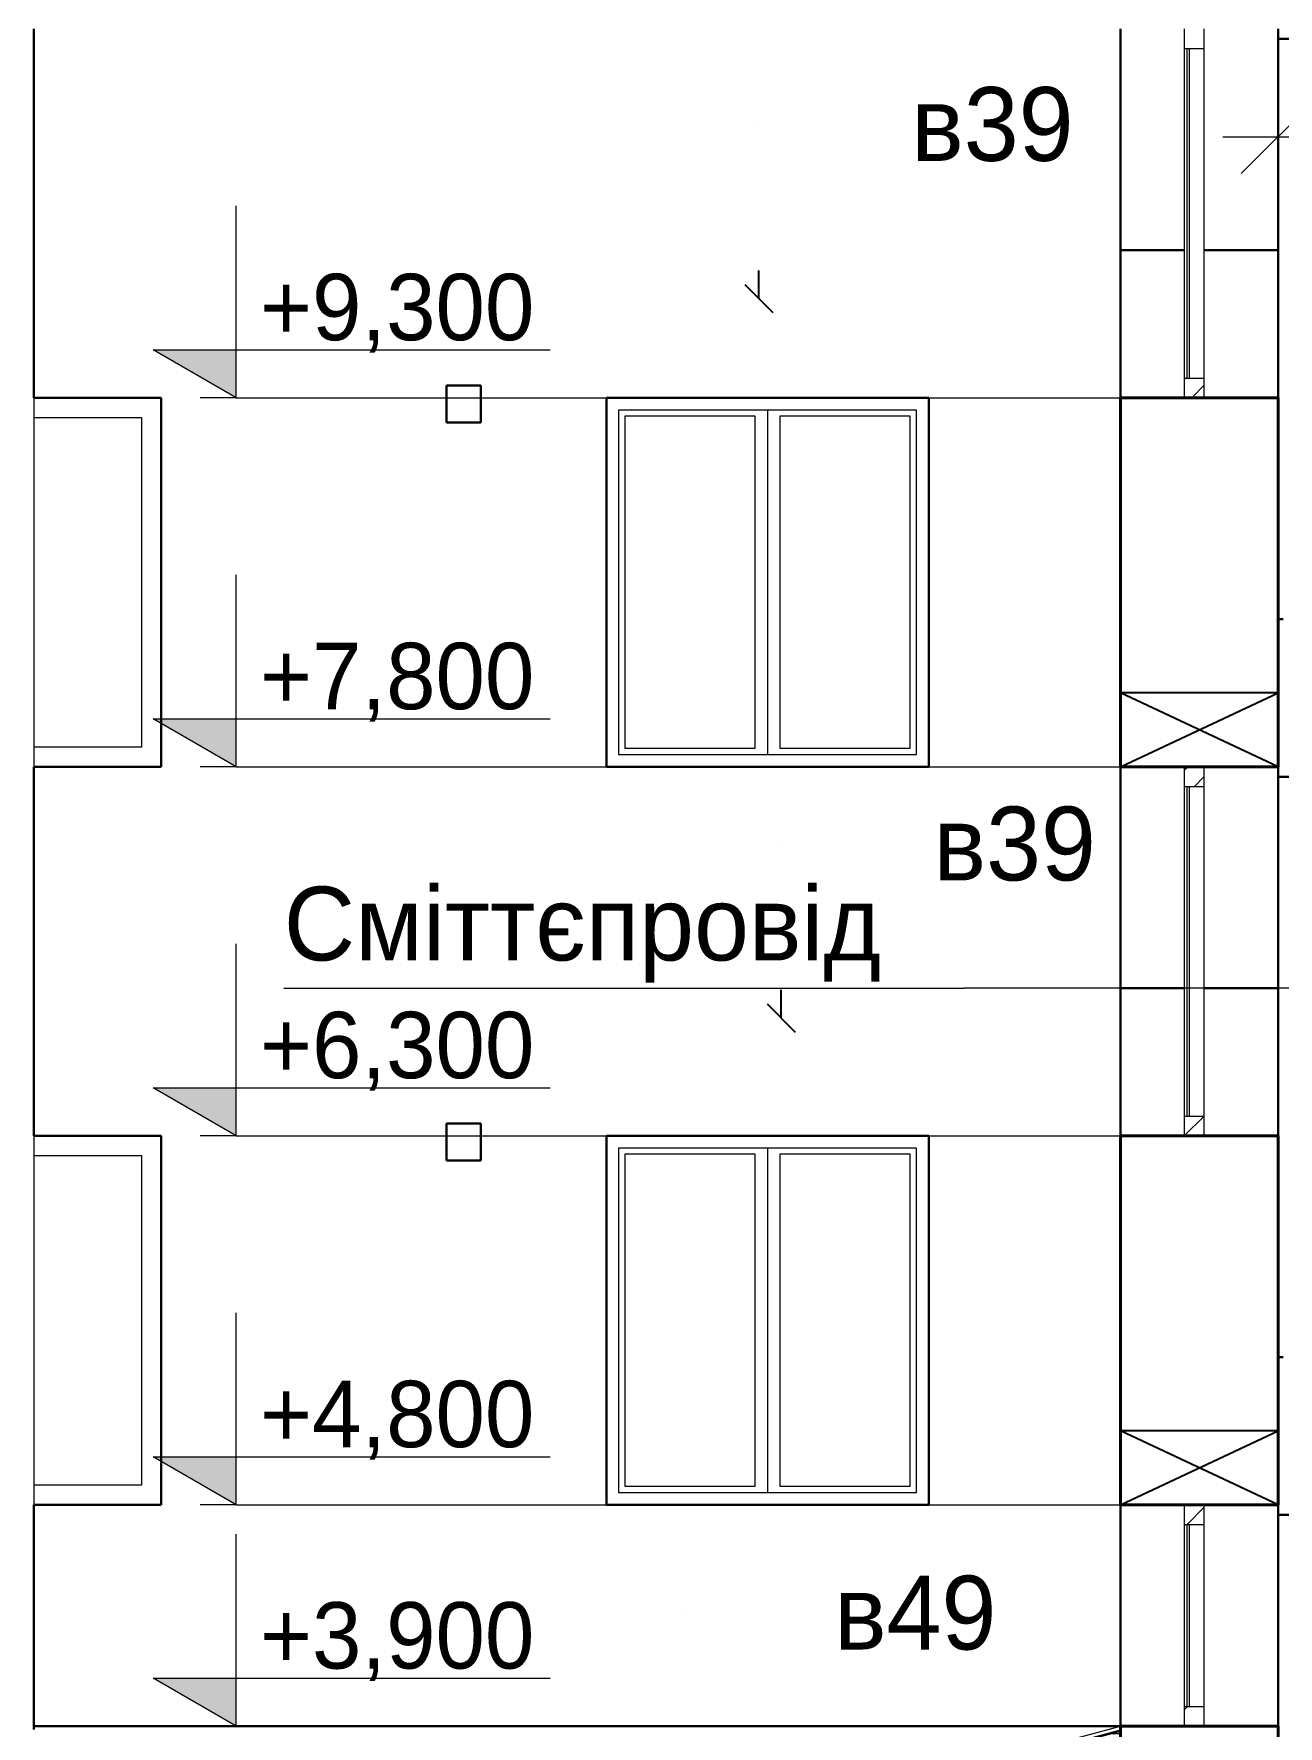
# Model space of a CAD drawing. Extents: x -464571 to -430223, y -12741 to 36790.
# Drawn here: x -464495 to -459439, y 3900 to 10780 of the extents above; entities that cross this region are included whole.
import ezdxf
from ezdxf.enums import TextEntityAlignment as Align

# ---------------------------------------------------------------- set-up
doc = ezdxf.new("R2010")
doc.units = 0
doc.header["$MEASUREMENT"] = 0
doc.linetypes.add('Крупный пунктир', pattern=[14062.5, 0, -14062.5])
for name, color, linetype, lineweight in [('01 Виноски_Ном_пера__19', 255, 'Continuous', 0), ('0_Ном_пера__120', 7, 'Continuous', 13), ('Двери ArchiCAD_Ном_пера__41', 7, 'Continuous', 30), ('Интерьер- Перегородка_Ном_пера__41', 7, 'Continuous', 30), ('Интерьер- Перегородка_Ном_пера__47', 7, 'Continuous', 25), ('Интерьер- Перегородка_Ном_пера__61', 7, 'Continuous', 40), ('Кладочні розміри_Ном_пера__1', 7, 'Continuous', 13), ('Кладочні розміри_Ном_пера__120', 7, 'Continuous', 13), ('Кладочні розміри_Ном_пера__21', 7, 'Continuous', 20), ('Крыши_Ном_пера__1', 7, 'Continuous', 13), ('Крыши_Ном_пера__10', 134, 'Continuous', 18), ('Крыши_Ном_пера__100', 2, 'Continuous', 13), ('Крыши_Ном_пера__120', 7, 'Continuous', 13), ('Крыши_Ном_пера__21', 7, 'Continuous', 20), ('Окна ArchiCAD_Ном_пера__1', 7, 'Continuous', 13), ('Окна ArchiCAD_Ном_пера__11', 171, 'Continuous', 18), ('Окна ArchiCAD_Ном_пера__120', 7, 'Continuous', 13), ('Окна ArchiCAD_Ном_пера__41', 7, 'Continuous', 30)]:
    doc.layers.add(name, color=color, linetype=linetype, lineweight=lineweight)
for name, color, linetype, lineweight, true_color in [('01 Виноски_Ном_пера__3', 7, 'Continuous', 18, 0xdd5800), ('0_Ном_пера__98', 7, 'Continuous', 13, 0x001f3e), ('Окна ArchiCAD_Ном_пера__91', 171, 'Continuous', 13, 0xaaaaff)]:
    doc.layers.add(name, color=color, linetype=linetype, lineweight=lineweight, true_color=true_color)
for name, color, linetype in [('Двери ArchiCAD', 7, 'Continuous'), ('Интерьер- Перегородка', 7, 'Continuous'), ('Кладочні розміри', 7, 'Continuous'), ('Крыши', 7, 'Continuous'), ('Окна ArchiCAD', 7, 'Continuous')]:
    doc.layers.add(name, color=color, linetype=linetype)
doc.styles.add('СГЕНЕРИР_СТИЛЬ_1', font='GOTHIC.TTF')
doc.styles.add('СГЕНЕРИР_СТИЛЬ_2', font='GOTHIC.TTF')
doc.styles.add('СГЕНЕРИР_СТИЛЬ_3', font='GOTHIC.TTF')
doc.styles.add('СГЕНЕРИР_СТИЛЬ_4', font='')
doc.styles.get('СГЕНЕРИР_СТИЛЬ_4').set_extended_font_data('Arial Unicode MS Кириллический')
doc.dimstyles.new('СГЕНЕРИР_СТИЛЬ__1', dxfattribs={"dimtxt": 0.18, "dimasz": 114, "dimexe": 0.18, "dimexo": 0.0625, "dimgap": 0.09, "dimtad": 0, "dimtih": 1, "dimtoh": 1, "dimdec": 4, "dimzin": 0, "dimdsep": 46, "dimcen": 0.09, "dimadec": 0, "dimazin": 0, "dimtfac": 1, "dimtdec": 4, "dimtmove": 0, "dimatfit": 3, "dimldrblk": 'ARROWHEAD_6', "dimfxl": 0, "dimtolj": 1, "dimtzin": 0, "dimarcsym": 0})
doc.dimstyles.new('СГЕНЕРИР_СТИЛЬ__2', dxfattribs={"dimtxt": 269.999993, "dimasz": 285, "dimexe": 0.18, "dimexo": 0, "dimgap": 0.09, "dimtad": 1, "dimtih": 1, "dimtoh": 1, "dimdec": 0, "dimzin": 0, "dimdsep": 46, "dimtxsty": 'СГЕНЕРИР_СТИЛЬ_4', "dimblk": 'ARROWHEAD_6', "dimblk1": 'ARROWHEAD_6', "dimblk2": 'ARROWHEAD_6', "dimcen": 0.09, "dimclrd": 256, "dimclre": 256, "dimclrt": 256, "dimadec": 0, "dimazin": 0, "dimtfac": 1, "dimtdec": 4, "dimtmove": 0, "dimatfit": 3, "dimfxl": 0, "dimtolj": 1, "dimtzin": 0, "dimarcsym": 0})
pattern_1 = [(45, (-133390.85, 0), (-265.16504, 265.16504), []), (45, (-133443.9, 53.03), (-265.16504, 265.16504), []), (45, (-133496.92, 106.07), (-265.16504, 265.16504), [])]

# ---------------------------------------------------------------- blocks, each defined once
blk = doc.blocks.new('Элемент разреза_22', base_point=(-133390.9, 0))
at = {"layer": 'Окна ArchiCAD_Ном_пера__1', "linetype": 'Continuous'}
for p, q in [((-464495.4, 6300), (-464495.4, 6220)), ((-464495.4, 6220), (-464495.4, 4880)), ((-464495.4, 6220), (-464058.4, 6220)), ((-464058.4, 6220), (-464058.4, 4880)), ((-464058.4, 4880), (-464495.4, 4880)), ((-464495.4, 4880), (-464495.4, 4800))]:
    blk.add_line(p, q, dxfattribs=at)
at = {"layer": 'Окна ArchiCAD_Ном_пера__41', "linetype": 'Continuous'}
for p, q in [((-463978.4, 6300), (-464495.4, 6300)), ((-463978.4, 4800), (-463978.4, 6300)), ((-464495.4, 4800), (-463978.4, 4800))]:
    blk.add_line(p, q, dxfattribs=at)
blk = doc.blocks.new('Элемент разреза_26', base_point=(-133390.9, 0))
at = {"layer": 'Окна ArchiCAD_Ном_пера__1', "linetype": 'Continuous'}
for p, q in [((-464495.4, 9300), (-464495.4, 9220)), ((-464495.4, 9220), (-464495.4, 7880)), ((-464495.4, 9220), (-464058.4, 9220)), ((-464058.4, 9220), (-464058.4, 7880)), ((-464058.4, 7880), (-464495.4, 7880)), ((-464495.4, 7880), (-464495.4, 7800))]:
    blk.add_line(p, q, dxfattribs=at)
at = {"layer": 'Окна ArchiCAD_Ном_пера__41', "linetype": 'Continuous'}
for p, q in [((-464495.4, 9300), (-463978.4, 9300)), ((-463978.4, 9300), (-463978.4, 7800)), ((-463978.4, 7800), (-464495.4, 7800))]:
    blk.add_line(p, q, dxfattribs=at)
blk = doc.blocks.new('Элемент разреза_35', base_point=(-133390.9, 0))
at = {"layer": 'Окна ArchiCAD_Ном_пера__1', "linetype": 'Continuous'}
for p, q in [((-462118.9, 9250), (-462118.9, 7850)), ((-460908.9, 9250), (-462118.9, 9250)), ((-460908.9, 7850), (-460908.9, 9250)), ((-462118.9, 7850), (-460908.9, 7850))]:
    blk.add_line(p, q, dxfattribs=at)
at = {"layer": 'Окна ArchiCAD_Ном_пера__120', "linetype": 'Continuous'}
for p, q in [((-462093.9, 9225), (-462093.9, 7875)), ((-461563.9, 9225), (-462093.9, 9225)), ((-461563.9, 7875), (-461563.9, 9225)), ((-461513.9, 9250), (-461513.9, 9225)), ((-461513.9, 9225), (-461513.9, 7875)), ((-461463.9, 9225), (-461463.9, 7875)), ((-460933.9, 9225), (-461463.9, 9225)), ((-460933.9, 7875), (-460933.9, 9225)), ((-462093.9, 7875), (-461563.9, 7875)), ((-461513.9, 7875), (-461513.9, 7850)), ((-461463.9, 7875), (-460933.9, 7875))]:
    blk.add_line(p, q, dxfattribs=at)
at = {"layer": 'Окна ArchiCAD_Ном_пера__41', "linetype": 'Continuous'}
for p, q in [((-462168.9, 7800), (-462168.9, 9300)), ((-462168.9, 9300), (-460858.9, 9300)), ((-460858.9, 9300), (-460858.9, 7800)), ((-460858.9, 7800), (-462168.9, 7800))]:
    blk.add_line(p, q, dxfattribs=at)
blk = doc.blocks.new('Элемент разреза_40', base_point=(-133390.9, 0))
at = {"layer": 'Окна ArchiCAD_Ном_пера__1', "linetype": 'Continuous'}
for p, q in [((-462118.9, 6250), (-462118.9, 4850)), ((-460908.9, 6250), (-462118.9, 6250)), ((-460908.9, 4850), (-460908.9, 6250)), ((-462118.9, 4850), (-460908.9, 4850))]:
    blk.add_line(p, q, dxfattribs=at)
at = {"layer": 'Окна ArchiCAD_Ном_пера__120', "linetype": 'Continuous'}
for p, q in [((-461563.9, 6225), (-462093.9, 6225)), ((-462093.9, 6225), (-462093.9, 4875)), ((-461563.9, 4875), (-461563.9, 6225)), ((-461513.9, 6250), (-461513.9, 6225)), ((-461513.9, 6225), (-461513.9, 4875)), ((-461463.9, 6225), (-461463.9, 4875)), ((-460933.9, 6225), (-461463.9, 6225)), ((-460933.9, 4875), (-460933.9, 6225)), ((-462093.9, 4875), (-461563.9, 4875)), ((-461513.9, 4875), (-461513.9, 4850)), ((-461463.9, 4875), (-460933.9, 4875))]:
    blk.add_line(p, q, dxfattribs=at)
at = {"layer": 'Окна ArchiCAD_Ном_пера__41', "linetype": 'Continuous'}
for p, q in [((-462168.9, 6300), (-462168.9, 4800)), ((-460858.9, 6300), (-462168.9, 6300)), ((-460858.9, 4800), (-460858.9, 6300)), ((-462168.9, 4800), (-460858.9, 4800))]:
    blk.add_line(p, q, dxfattribs=at)
blk = doc.blocks.new('Элемент разреза_44', base_point=(-133390.9, 0))
at = {"layer": 'Интерьер- Перегородка_Ном_пера__41', "linetype": 'Continuous'}
for p, q in [((-464495.4, 12900), (-464495.4, 12300)), ((-464495.4, 10800), (-464495.4, 9900))]:
    blk.add_line(p, q, dxfattribs=at)
blk = doc.blocks.new('Элемент разреза_46', base_point=(-133390.9, 0))
at = {"layer": 'Окна ArchiCAD_Ном_пера__41', "linetype": 'Continuous'}
for p, q in [((-462818.9, 9200), (-462818.9, 9350)), ((-462818.9, 9350), (-462678.9, 9350)), ((-462678.9, 9350), (-462678.9, 9200)), ((-462678.9, 9200), (-462818.9, 9200))]:
    blk.add_line(p, q, dxfattribs=at)
blk = doc.blocks.new('Элемент разреза_47', base_point=(-133390.9, 0))
at = {"layer": 'Интерьер- Перегородка_Ном_пера__41', "linetype": 'Continuous'}
for p, q in [((-464495.4, 9900), (-464495.4, 9300)), ((-464495.4, 7800), (-464495.4, 6900))]:
    blk.add_line(p, q, dxfattribs=at)
blk = doc.blocks.new('Элемент разреза_48', base_point=(-133390.9, 0))
at = {"layer": 'Интерьер- Перегородка_Ном_пера__41', "linetype": 'Continuous'}
for p, q in [((-464495.4, 3900), (-464495.4, 3885.8)), ((-460669.4, 3580), (-460078.9, 3580)), ((-460594.7, 3600), (-460078.9, 3600)), ((-460520.1, 3620), (-460078.9, 3620)), ((-464495.4, 3200.2), (-464495.4, 3020)), ((-464495.4, 3020), (-462168.9, 3020)), ((-464495.4, 3020), (-464495.4, 3000)), ((-462148.9, 3000), (-464495.4, 3000)), ((-464495.4, 3000), (-464495.4, 2980)), ((-464495.4, 2980), (-462168.9, 2980)), ((-464495.4, 2980), (-464495.4, 2700)), ((-461918.9, 3000), (-461938.9, 3000)), ((-461918.9, 2980), (-460078.9, 2980)), ((-464368.4, 2420), (-462168.9, 2420)), ((-461918.9, 2420), (-460078.9, 2420)), ((-462148.9, 2400), (-464368.4, 2400)), ((-464368.4, 2380), (-462168.9, 2380)), ((-460078.9, 2400), (-461938.9, 2400)), ((-461918.9, 2380), (-460078.9, 2380)), ((-460078.9, 1820), (-460078.9, 2100)), ((-464368.4, 1820), (-463088.9, 1820)), ((-463088.9, 1800), (-464368.4, 1800)), ((-462148.9, 1800), (-462168.9, 1800)), ((-460078.9, 1800), (-461938.9, 1800)), ((-461918.9, 1820), (-460078.9, 1820)), ((-464368.4, 1780), (-463088.9, 1780)), ((-461918.9, 1780), (-460078.9, 1780)), ((-460078.9, 1780), (-460078.9, 1220)), ((-464368.4, 1220), (-463088.9, 1220)), ((-463088.9, 1200), (-464368.4, 1200)), ((-464368.4, 1180), (-463088.9, 1180)), ((-462148.9, 1200), (-462168.9, 1200)), ((-460078.9, 1200), (-461938.9, 1200)), ((-461918.9, 1220), (-460078.9, 1220)), ((-461918.9, 1180), (-460078.9, 1180)), ((-460078.9, 1180), (-460078.9, 620)), ((-464495.4, 900), (-464495.4, 620)), ((-464495.4, 620), (-463088.9, 620)), ((-464495.4, 620), (-464495.4, 600)), ((-461918.9, 620), (-460078.9, 620)), ((-463088.9, 600), (-464495.4, 600)), ((-464495.4, 600), (-464495.4, 580)), ((-464495.4, 580), (-463088.9, 580)), ((-464495.4, 580), (-464495.4, 20)), ((-462148.9, 600), (-462168.9, 600)), ((-460078.9, 600), (-461938.9, 600)), ((-461918.9, 580), (-460078.9, 580)), ((-460078.9, 580), (-460078.9, 20)), ((-464495.4, 20), (-463088.9, 20)), ((-464495.4, 20), (-464495.4, 0)), ((-464495.4, 0), (-463088.9, 0)), ((-461918.9, 20), (-460078.9, 20))]:
    blk.add_line(p, q, dxfattribs=at)
blk = doc.blocks.new('Элемент разреза_41', base_point=(-133390.9, 0))
at = {"layer": 'Окна ArchiCAD_Ном_пера__41', "linetype": 'Continuous'}
for p, q in [((-462818.9, 6350), (-462818.9, 6200)), ((-462678.9, 6350), (-462818.9, 6350)), ((-462678.9, 6200), (-462678.9, 6350)), ((-462818.9, 6200), (-462678.9, 6200))]:
    blk.add_line(p, q, dxfattribs=at)
blk = doc.blocks.new('Элемент разреза_42', base_point=(-133390.9, 0))
at = {"layer": 'Интерьер- Перегородка_Ном_пера__41', "linetype": 'Continuous'}
for p, q in [((-464495.4, 6900), (-464495.4, 6300)), ((-464495.4, 4800), (-464495.4, 3900)), ((-460078.9, 3900), (-464495.4, 3900))]:
    blk.add_line(p, q, dxfattribs=at)
blk = doc.blocks.new('Элемент разреза_301', base_point=(-133390.9, 0))
at = {"layer": 'Окна ArchiCAD_Ном_пера__91', "linetype": 'Continuous'}
h = blk.add_hatch(dxfattribs=at)
h.set_pattern_fill('Алюминий', color=256, style=0, pattern_type=2)
h.set_pattern_definition(pattern_1)
h.paths.add_polyline_path([(-459818.9, 4800), (-459818.9, 4720), (-459738.9, 4720), (-459738.9, 4800)], flags=0)
h = blk.add_hatch(dxfattribs=at)
h.set_pattern_fill('Алюминий', color=256, style=0, pattern_type=2)
h.set_pattern_definition(pattern_1)
h.paths.add_polyline_path([(-459818.9, 3980), (-459818.9, 3900), (-459738.9, 3900), (-459738.9, 3980)], flags=0)
at = {"layer": 'Окна ArchiCAD_Ном_пера__1', "linetype": 'Continuous'}
for p, q in [((-459818.9, 3980), (-459818.9, 4720)), ((-459808.9, 4720), (-459798.9, 4720)), ((-459808.9, 3980), (-459808.9, 4720)), ((-459798.9, 3980), (-459798.9, 4720)), ((-459738.9, 3980), (-459738.9, 4720)), ((-459808.9, 3980), (-459798.9, 3980))]:
    blk.add_line(p, q, dxfattribs=at)
at = {"layer": 'Окна ArchiCAD_Ном_пера__11', "linetype": 'Continuous'}
for p, q in [((-459818.9, 4720), (-459818.9, 4800)), ((-459818.9, 4800), (-459738.9, 4800)), ((-459738.9, 4720), (-459738.9, 4800)), ((-459818.9, 4720), (-459738.9, 4720)), ((-459818.9, 3900), (-459818.9, 3980)), ((-459818.9, 3980), (-459738.9, 3980)), ((-459738.9, 3900), (-459738.9, 3980)), ((-459818.9, 3900), (-459738.9, 3900))]:
    blk.add_line(p, q, dxfattribs=at)
blk = doc.blocks.new('Элемент разреза_300', base_point=(-133390.9, 0))
at = {"layer": 'Окна ArchiCAD_Ном_пера__91', "linetype": 'Continuous'}
h = blk.add_hatch(dxfattribs=at)
h.set_pattern_fill('Алюминий', color=256, style=0, pattern_type=2)
h.set_pattern_definition(pattern_1)
h.paths.add_polyline_path([(-459818.9, 10800), (-459818.9, 10720), (-459738.9, 10720), (-459738.9, 10800)], flags=0)
h = blk.add_hatch(dxfattribs=at)
h.set_pattern_fill('Алюминий', color=256, style=0, pattern_type=2)
h.set_pattern_definition(pattern_1)
h.paths.add_polyline_path([(-459818.9, 9380), (-459818.9, 9300), (-459738.9, 9300), (-459738.9, 9380)], flags=0)
at = {"layer": 'Окна ArchiCAD_Ном_пера__1', "linetype": 'Continuous'}
for p, q in [((-459818.9, 9380), (-459818.9, 10720)), ((-459808.9, 10720), (-459798.9, 10720)), ((-459808.9, 9380), (-459808.9, 10720)), ((-459798.9, 9380), (-459798.9, 10720)), ((-459738.9, 9380), (-459738.9, 10720)), ((-459808.9, 9380), (-459798.9, 9380))]:
    blk.add_line(p, q, dxfattribs=at)
at = {"layer": 'Окна ArchiCAD_Ном_пера__11', "linetype": 'Continuous'}
for p, q in [((-459818.9, 10720), (-459818.9, 10800)), ((-459738.9, 10720), (-459738.9, 10800)), ((-459818.9, 10720), (-459738.9, 10720)), ((-459818.9, 9300), (-459818.9, 9380)), ((-459818.9, 9380), (-459738.9, 9380)), ((-459738.9, 9300), (-459738.9, 9380)), ((-459818.9, 9300), (-459738.9, 9300))]:
    blk.add_line(p, q, dxfattribs=at)
at = {"layer": 'Окна ArchiCAD_Ном_пера__41', "linetype": 'Continuous'}
for p, q in [((-460078.9, 9900), (-460078.9, 9300)), ((-459818.9, 9900), (-460078.9, 9900)), ((-459438.9, 9900), (-459738.9, 9900)), ((-459438.9, 9900), (-459438.9, 9300))]:
    blk.add_line(p, q, dxfattribs=at)
blk = doc.blocks.new('ARROWHEAD_6')
at = {"linetype": 'Continuous'}
for p, q in [((-0.5, -0.5), (0.5, 0.5)), ((0, 0), (-1, 0))]:
    blk.add_line(p, q, dxfattribs=at)
blk = doc.blocks.new('Элемент разреза_65', base_point=(-133390.9, 0))
at = {"layer": 'Окна ArchiCAD_Ном_пера__41', "linetype": 'Continuous'}
for p, q in [((-460078.9, 10800), (-460078.9, 9900)), ((-459438.9, 10800), (-459438.9, 9900))]:
    blk.add_line(p, q, dxfattribs=at)
blk = doc.blocks.new('Элемент разреза_179', base_point=(-133390.9, 0))
at = {"layer": 'Окна ArchiCAD_Ном_пера__41', "linetype": 'Continuous'}
for p, q in [((-460078.9, 4800), (-460078.9, 3900)), ((-459438.9, 4800), (-459438.9, 3900))]:
    blk.add_line(p, q, dxfattribs=at)
blk = doc.blocks.new('Элемент разреза_228', base_point=(-133390.9, 0))
at = {"layer": 'Окна ArchiCAD_Ном_пера__41', "linetype": 'Continuous'}
for p, q in [((-460078.9, 7800), (-460078.9, 6900)), ((-459438.9, 7800), (-459438.9, 6900))]:
    blk.add_line(p, q, dxfattribs=at)
blk = doc.blocks.new('Элемент разреза_119', base_point=(-133390.9, 0))
at = {"layer": 'Двери ArchiCAD_Ном_пера__41', "linetype": 'Continuous'}
for p, q in [((-458248.9, 9900), (-458248.9, 8400)), ((-459418.9, 8400), (-459438.9, 8400))]:
    blk.add_line(p, q, dxfattribs=at)
blk = doc.blocks.new('Элемент разреза_120', base_point=(-133390.9, 0))
at = {"layer": 'Двери ArchiCAD_Ном_пера__41', "linetype": 'Continuous'}
for p, q in [((-458248.9, 7759), (-459438.9, 7759)), ((-458248.9, 6900), (-458248.9, 7759))]:
    blk.add_line(p, q, dxfattribs=at)
blk = doc.blocks.new('Элемент разреза_132', base_point=(-133390.9, 0))
at = {"layer": 'Двери ArchiCAD_Ном_пера__41', "linetype": 'Continuous'}
for p, q in [((-458248.9, 6900), (-458248.9, 5400)), ((-459418.9, 5400), (-459438.9, 5400))]:
    blk.add_line(p, q, dxfattribs=at)
blk = doc.blocks.new('Элемент разреза_133', base_point=(-133390.9, 0))
at = {"layer": 'Двери ArchiCAD_Ном_пера__41', "linetype": 'Continuous'}
for p, q in [((-458248.9, 4759), (-459438.9, 4759)), ((-458248.9, 3900), (-458248.9, 4759))]:
    blk.add_line(p, q, dxfattribs=at)
blk = doc.blocks.new('Элемент разреза_123', base_point=(-133390.9, 0))
at = {"layer": 'Двери ArchiCAD_Ном_пера__41', "linetype": 'Continuous'}
for p, q in [((-458248.9, 10759), (-459438.9, 10759)), ((-458248.9, 9900), (-458248.9, 10759))]:
    blk.add_line(p, q, dxfattribs=at)
blk = doc.blocks.new('Элемент разреза_160', base_point=(-133390.9, 0))
at = {"layer": 'Крыши_Ном_пера__1', "linetype": 'Continuous'}
h = blk.add_hatch(dxfattribs=at)
h.set_pattern_fill('Гидроизоляция__гориз__', color=256, style=0, pattern_type=2)
h.set_pattern_definition([(90, (-133390.85, 0), (-150, 0), [])])
h.paths.add_polyline_path([(-460078.9, 3879.3), (-460078.9, 3883.4), (-462086.9, 3345.4), (-462086.9, 3341.3)], flags=0)
h = blk.add_hatch(dxfattribs=at)
h.set_pattern_fill('Фанера', color=256, style=0, pattern_type=2)
h.set_pattern_definition([(0, (-133390.85, 0), (0, 90.000004), [])])
h.paths.add_polyline_path([(-460078.9, 3848.2), (-460078.9, 3879.3), (-462086.9, 3341.3), (-462086.9, 3310.2)], flags=0)
at = {"layer": 'Крыши_Ном_пера__10', "linetype": 'Continuous'}
h = blk.add_hatch(dxfattribs=at)
h.set_pattern_fill('Алюминий', color=256, style=0, pattern_type=2)
h.set_pattern_definition(pattern_1)
h.paths.add_polyline_path([(-460078.9, 3883.4), (-460078.9, 3884.5), (-462086.9, 3346.4), (-462086.9, 3345.4)], flags=0)
at = {"layer": 'Крыши_Ном_пера__1', "linetype": 'Continuous'}
for p, q in [((-460078.9, 3884.5), (-460078.9, 3900)), ((-460078.9, 3879.3), (-460078.9, 3883.4)), ((-460078.9, 3848.2), (-460078.9, 3879.3)), ((-460078.9, 3744.7), (-460078.9, 3848.2)), ((-462086.9, 3344.7), (-462086.9, 3345.4)), ((-462086.9, 3340.4), (-462086.9, 3341.3)), ((-462086.9, 3308), (-462086.9, 3310.2))]:
    blk.add_line(p, q, dxfattribs=at)
at = {"layer": 'Крыши_Ном_пера__100', "linetype": 'Continuous'}
for p, q in [((-460078.9, 3883.4), (-460078.9, 3884.5)), ((-462086.9, 3345.8), (-462086.9, 3346.4))]:
    blk.add_line(p, q, dxfattribs=at)
at = {"layer": 'Крыши_Ном_пера__120', "linetype": 'Continuous'}
for p, q in [((-462086.9, 3362), (-460078.9, 3900)), ((-462086.9, 3346.4), (-460078.9, 3884.5)), ((-462086.9, 3346.4), (-460078.9, 3884.5)), ((-462086.9, 3345.4), (-460078.9, 3883.4)), ((-462086.9, 3345.4), (-460078.9, 3883.4)), ((-462086.9, 3341.3), (-460078.9, 3879.3)), ((-462086.9, 3341.3), (-460078.9, 3879.3))]:
    blk.add_line(p, q, dxfattribs=at)
at = {"layer": 'Крыши_Ном_пера__21', "linetype": 'Continuous'}
for p, q in [((-462086.9, 3310.2), (-460078.9, 3848.2)), ((-462086.9, 3310.2), (-460078.9, 3848.2)), ((-462086.9, 3206.7), (-460078.9, 3744.7))]:
    blk.add_line(p, q, dxfattribs=at)
blk = doc.blocks.new('Элемент разреза_286', base_point=(-133390.854027, 0))
at = {"layer": 'Интерьер- Перегородка_Ном_пера__61', "linetype": 'Continuous'}
for p, q in [((-460078.906532, 3900), (-459438.906532, 3900)), ((-460078.906532, 2100), (-460078.906532, 3900)), ((-459438.906532, 2100), (-459438.906532, 3900)), ((-460078.906532, 2100), (-459438.906532, 2100))]:
    blk.add_line(p, q, dxfattribs=at)
blk = doc.blocks.new('Элемент разреза_290', base_point=(-133390.854027, 0))
at = {"layer": 'Интерьер- Перегородка_Ном_пера__61', "linetype": 'Continuous'}
for p, q in [((-460078.906532, 6300), (-459438.906532, 6300)), ((-460078.906532, 4800), (-460078.906532, 6300)), ((-459438.906532, 4800), (-459438.906532, 6300)), ((-460078.906532, 4800), (-459438.906532, 4800))]:
    blk.add_line(p, q, dxfattribs=at)
blk = doc.blocks.new('Элемент разреза_299', base_point=(-133390.854027, 0))
at = {"layer": 'Интерьер- Перегородка_Ном_пера__61', "linetype": 'Continuous'}
for p, q in [((-460078.906532, 9300), (-459438.906532, 9300)), ((-460078.906532, 7800), (-460078.906532, 9300)), ((-459438.906532, 7800), (-459438.906532, 9300)), ((-460078.906532, 7800), (-459438.906532, 7800))]:
    blk.add_line(p, q, dxfattribs=at)
blk = doc.blocks.new('Линейный размер_5', base_point=(-463673.3, -20))
at = {"layer": '0_Ном_пера__98', "linetype": 'Continuous'}
for points in [[(-463673.3, 9300), (-464010.7, 9495), (-463673.3, 9495)], [(-463673.3, 7800), (-464010.7, 7995), (-463673.3, 7995)], [(-463673.3, 6300), (-464010.7, 6495), (-463673.3, 6495)], [(-463673.3, 4800), (-464010.7, 4995), (-463673.3, 4995)], [(-463673.3, 3900), (-464010.7, 4095), (-463673.3, 4095)]]:
    blk.add_hatch(color=256, dxfattribs=at).paths.add_polyline_path(points, flags=0)
for p, q in [((-463673.3, 9300), (-463673.3, 10080)), ((-463673.3, 9300), (-464010.7, 9495)), ((-464010.7, 9495), (-463673.3, 9495)), ((-463673.3, 9495), (-462396.7, 9495)), ((-463673.3, 9300), (-463819.6, 9300)), ((-463673.3, 9300), (-460078.9, 9300)), ((-463673.3, 7800), (-463673.3, 8580)), ((-463673.3, 7800), (-464010.7, 7995)), ((-464010.7, 7995), (-463673.3, 7995)), ((-463673.3, 7995), (-462396.7, 7995)), ((-463673.3, 7800), (-463819.6, 7800)), ((-463673.3, 7800), (-460078.9, 7800)), ((-463673.3, 6300), (-463673.3, 7080)), ((-463673.3, 6300), (-464010.7, 6495)), ((-464010.7, 6495), (-463673.3, 6495)), ((-463673.3, 6495), (-462396.7, 6495)), ((-463673.3, 6300), (-463819.6, 6300)), ((-463673.3, 6300), (-460078.9, 6300)), ((-463673.3, 4800), (-463673.3, 5580)), ((-463673.3, 4800), (-464010.7, 4995)), ((-464010.7, 4995), (-463673.3, 4995)), ((-463673.3, 4995), (-462396.7, 4995)), ((-463673.3, 4800), (-463819.6, 4800)), ((-463673.3, 4800), (-460078.9, 4800)), ((-463673.3, 3900), (-463673.3, 4680)), ((-463673.3, 3900), (-464010.7, 4095)), ((-464010.7, 4095), (-463673.3, 4095)), ((-463673.3, 4095), (-462396.7, 4095)), ((-463673.3, 3900), (-463819.6, 3900)), ((-463673.3, 3900), (-460078.9, 3900))]:
    blk.add_line(p, q, dxfattribs=at)
at = {"layer": '0_Ном_пера__98', "char_height": 270, "attachment_point": 1, "style": 'СГЕНЕРИР_СТИЛЬ_2'}
for s, insert in [('{+9,300}', (-463575.8, 9804)), ('{+7,800}', (-463575.8, 8304)), ('{+6,300}', (-463575.8, 6804)), ('{+4,800}', (-463575.8, 5304)), ('{+3,900}', (-463575.8, 4404))]:
    blk.add_mtext(s, dxfattribs=dict(at, insert=insert))
blk = doc.blocks.new('*D409', base_point=(-133390.9, 0))
at = {"layer": '0_Ном_пера__120', "linetype": 'Continuous'}
for p, q in [((-459438.9, 9300), (-459438.9, 10642.4)), ((-457928.9, 8400), (-457928.9, 10642.4)), ((-459288.9, 10511.2), (-459588.9, 10211.2)), ((-457778.9, 10511.2), (-458078.9, 10211.2)), ((-459663.9, 10361.2), (-459438.9, 10361.2)), ((-459438.9, 10361.2), (-457928.9, 10361.2))]:
    blk.add_line(p, q, dxfattribs=at)
at = {"layer": '0_Ном_пера__120', "insert": (-459164.2, 10685.2), "char_height": 270, "attachment_point": 1, "style": 'СГЕНЕРИР_СТИЛЬ_3'}
blk.add_mtext('{1\xa0510}', dxfattribs=at)
blk = doc.blocks.new('Выносная надпись_1', base_point=(-459276.2, 6900))
at = {"layer": 'Кладочні розміри_Ном_пера__120', "linetype": 'Continuous'}
blk.add_hatch(color=256, dxfattribs=at).paths.add_polyline_path([(-459223.7, 6900), (-459227.7, 6920.1), (-459239, 6937.1), (-459256.1, 6948.5), (-459276.2, 6952.5), (-459296.2, 6948.5), (-459313.3, 6937.1), (-459324.7, 6920.1), (-459328.7, 6900), (-459324.7, 6879.9), (-459313.3, 6862.9), (-459296.2, 6851.5), (-459276.2, 6847.5), (-459256.1, 6851.5), (-459239, 6862.9), (-459227.7, 6879.9)], flags=0)
blk.add_circle((-459276.2, 6900), 52.5, dxfattribs=at)
at = {"layer": 'Кладочні розміри_Ном_пера__21', "linetype": 'Continuous'}
for p, q in [((-463479.7, 6900), (-460715.4, 6900)), ((-460513.9, 6900), (-460715.4, 6900)), ((-459328.7, 6900), (-460513.9, 6900))]:
    blk.add_line(p, q, dxfattribs=at)
at = {"layer": 'Кладочні розміри_Ном_пера__1', "style": 'СГЕНЕРИР_СТИЛЬ_2'}
blk.add_attdef('txt1', text='', height=300, dxfattribs=at).set_placement((-463479.7, 6922.7), align=Align.BOTTOM_LEFT)
blk = doc.blocks.new('Элемент разреза_304', base_point=(-133390.9, 0))
at = {"layer": '01 Виноски_Ном_пера__3', "linetype": 'Continuous', "insert": (-461243.3, 4359.4), "char_height": 300, "width": 705.884, "attachment_point": 4, "style": 'СГЕНЕРИР_СТИЛЬ_1'}
blk.add_mtext('{в49}', dxfattribs=at)
at = {"layer": '01 Виноски_Ном_пера__19', "linetype": 'Крупный пунктир', "annotation_type": 0, "has_hookline": 1, "hookline_direction": 0, "text_width": 668.5}
blk.add_leader([(-461863.3, 3652.3), (-461863.3, 4359.4), (-461243.4, 4359.4)], dimstyle='СГЕНЕРИР_СТИЛЬ__1', dxfattribs=at)
blk = doc.blocks.new('Элемент разреза_1', base_point=(-133390.9, 0))
at = {"layer": '01 Виноски_Ном_пера__3', "linetype": 'Continuous', "insert": (-460838.9, 7485.9), "char_height": 300, "width": 705.884, "attachment_point": 4, "style": 'СГЕНЕРИР_СТИЛЬ_1'}
blk.add_mtext('{в39}', dxfattribs=at)
at = {"layer": '01 Виноски_Ном_пера__19', "linetype": 'Крупный пунктир', "annotation_type": 0, "has_hookline": 1, "hookline_direction": 0, "text_width": 668.5}
blk.add_leader([(-461458.9, 6778.8), (-461458.9, 7485.9), (-460838.9, 7485.9)], dimstyle='СГЕНЕРИР_СТИЛЬ__1', dxfattribs=at)
blk = doc.blocks.new('Элемент разреза_2', base_point=(-133390.9, 0))
at = {"layer": 'Окна ArchiCAD_Ном_пера__91', "linetype": 'Continuous'}
h = blk.add_hatch(dxfattribs=at)
h.set_pattern_fill('Алюминий', color=256, style=0, pattern_type=2)
h.set_pattern_definition(pattern_1)
h.paths.add_polyline_path([(-459818.9, 7800), (-459818.9, 7720), (-459738.9, 7720), (-459738.9, 7800)], flags=0)
h = blk.add_hatch(dxfattribs=at)
h.set_pattern_fill('Алюминий', color=256, style=0, pattern_type=2)
h.set_pattern_definition(pattern_1)
h.paths.add_polyline_path([(-459818.9, 6380), (-459818.9, 6300), (-459738.9, 6300), (-459738.9, 6380)], flags=0)
at = {"layer": 'Окна ArchiCAD_Ном_пера__1', "linetype": 'Continuous'}
for p, q in [((-459818.9, 6380), (-459818.9, 7720)), ((-459808.9, 7720), (-459798.9, 7720)), ((-459808.9, 6380), (-459808.9, 7720)), ((-459798.9, 6380), (-459798.9, 7720)), ((-459738.9, 6380), (-459738.9, 7720)), ((-459808.9, 6380), (-459798.9, 6380))]:
    blk.add_line(p, q, dxfattribs=at)
at = {"layer": 'Окна ArchiCAD_Ном_пера__11', "linetype": 'Continuous'}
for p, q in [((-459818.9, 7720), (-459818.9, 7800)), ((-459818.9, 7800), (-459738.9, 7800)), ((-459738.9, 7720), (-459738.9, 7800)), ((-459818.9, 7720), (-459738.9, 7720)), ((-459818.9, 6300), (-459818.9, 6380)), ((-459818.9, 6380), (-459738.9, 6380)), ((-459738.9, 6300), (-459738.9, 6380)), ((-459818.9, 6300), (-459738.9, 6300))]:
    blk.add_line(p, q, dxfattribs=at)
at = {"layer": 'Окна ArchiCAD_Ном_пера__41', "linetype": 'Continuous'}
for p, q in [((-460078.9, 6900), (-460078.9, 6300)), ((-459818.9, 6900), (-460078.9, 6900)), ((-459438.9, 6900), (-459738.9, 6900)), ((-459438.9, 6900), (-459438.9, 6300))]:
    blk.add_line(p, q, dxfattribs=at)
at = {"layer": '01 Виноски_Ном_пера__3', "linetype": 'Continuous', "insert": (-460929.6, 10410.9), "char_height": 300, "width": 705.884, "attachment_point": 4, "style": 'СГЕНЕРИР_СТИЛЬ_1'}
blk.add_mtext('{в39}', dxfattribs=at)
at = {"layer": '01 Виноски_Ном_пера__19', "linetype": 'Крупный пунктир', "annotation_type": 0, "has_hookline": 1, "hookline_direction": 0, "text_width": 668.5}
blk.add_leader([(-461549.6, 9703.8), (-461549.6, 10410.9), (-460929.7, 10410.9)], dimstyle='СГЕНЕРИР_СТИЛЬ__1', dxfattribs=at)

msp = doc.modelspace()

# ---------------------------------------------------------------- linework, layer by layer
at = {"layer": 'Интерьер- Перегородка_Ном_пера__47', "linetype": 'Continuous'}
for p, q in [((-460078.9, 7800), (-459438.9, 8100)), ((-459438.9, 7800), (-460078.9, 8100)), ((-459438.9, 8100), (-460078.9, 8100)), ((-460078.9, 4800), (-459438.9, 5100)), ((-459438.9, 4800), (-460078.9, 5100)), ((-459438.9, 5100), (-460078.9, 5100))]:
    msp.add_line(p, q, dxfattribs=at)

# ---------------------------------------------------------------- block references
at = {"linetype": 'Continuous'}
msp.add_blockref('Линейный размер_5', (-463673.3, -20), dxfattribs=at)
at = {"layer": 'Двери ArchiCAD'}
for name in ['Элемент разреза_123', 'Элемент разреза_119', 'Элемент разреза_120', 'Элемент разреза_132', 'Элемент разреза_133']:
    msp.add_blockref(name, (-133390.9, 0), dxfattribs=at)
at = {"layer": 'Интерьер- Перегородка'}
for name in ['Элемент разреза_44', 'Элемент разреза_47', 'Элемент разреза_299', 'Элемент разреза_42', 'Элемент разреза_290', 'Элемент разреза_48', 'Элемент разреза_286']:
    msp.add_blockref(name, (-133390.9, 0), dxfattribs=at)
at = {"layer": 'Кладочні розміри', "linetype": 'Continuous'}
ref = msp.add_blockref('Выносная надпись_1', (-459276.2, 6900), dxfattribs=at)
ref.add_attrib('txt1', 'Сміттєпровід', dxfattribs={"layer": 'Кладочні розміри_Ном_пера__1', "color": 7, "linetype": 'Continuous', "height": 300, "style": 'СГЕНЕРИР_СТИЛЬ_2'}).set_placement((-463479.7, 6922.7), align=Align.BOTTOM_LEFT)
at = {"layer": 'Крыши'}
msp.add_blockref('Элемент разреза_160', (-133390.9, 0), dxfattribs=at)
at = {"layer": 'Окна ArchiCAD'}
for name in ['Элемент разреза_304', 'Элемент разреза_301', 'Элемент разреза_300', 'Элемент разреза_1', 'Элемент разреза_65', 'Элемент разреза_2', 'Элемент разреза_26', 'Элемент разреза_46', 'Элемент разреза_35', 'Элемент разреза_228', 'Элемент разреза_41', 'Элемент разреза_22', 'Элемент разреза_40', 'Элемент разреза_179']:
    msp.add_blockref(name, (-133390.9, 0), dxfattribs=at)

# ---------------------------------------------------------------- dimensions: what is measured, and where the dimension line sits
at = {"linetype": 'Continuous'}
dim = msp.add_linear_dim(base=(-459438.9, 10361.2), p1=(-459438.9, 9300), p2=(-457928.9, 8400), dimstyle='СГЕНЕРИР_СТИЛЬ__2', dxfattribs=at)
dim.commit()
dim.dimension.update_dxf_attribs({"geometry": '*D409', "text_midpoint": (-458701.3, 10550.2)})

doc.saveas('drawing.dxf')
